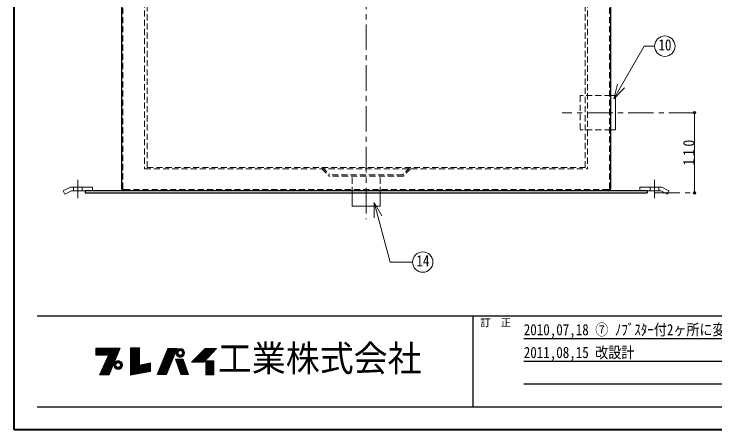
# Model space of a CAD drawing. Units: millimetres at full size, sheet at 1:7; details may follow other scales. Extents: x -1486 to 1349, y -951 to 1016.
# Drawn here: x -1486 to -525, y -951 to -380 of the extents above; entities that cross this region are included whole.
import ezdxf
from ezdxf.enums import TextEntityAlignment as Align

# ---------------------------------------------------------------- set-up
doc = ezdxf.new("R2010")
doc.units = ezdxf.units.MM
doc.header["$LTSCALE"] = 7
doc.header["$PDMODE"] = 32
doc.header["$PDSIZE"] = 3.5
doc.linetypes.add('CHAIN1', pattern=[8, 5, -1, 1, -1])
doc.linetypes.add('DASHED1', pattern=[1.8, 1.2, -0.6])
doc.layers.add('0-0', color=7, linetype='Continuous', lineweight=18)
doc.styles.add('ＭＳ ゴシック', font='')
doc.styles.get('ＭＳ ゴシック').set_extended_font_data('MS Gothic')

msp = doc.modelspace()

# ---------------------------------------------------------------- linework, layer by layer
at = {"layer": '0-0', "color": 1, "lineweight": 40}
for p, q in [((-1485.961, -950.661), (-1485.961, 1016.339)), ((1349.039, -950.661), (-1485.961, -950.661))]:
    msp.add_line(p, q, dxfattribs=at)
at = {"layer": '0-0', "color": 4, "linetype": 'CHAIN1', "lineweight": 9}
for p, q in [((-1003.461, 109.339), (-1003.461, -661.661)), ((-553.461, -515.661), (-734.961, -515.661)), ((-1398.461, -607.661), (-1398.461, -632.661)), ((-608.461, -607.661), (-608.461, -632.661)), ((-608.461, -625.661), (-553.461, -625.661))]:
    msp.add_line(p, q, dxfattribs=at)
at = {"layer": '0-0', "linetype": 'DASHED1'}
for p, q in [((-1336.961, -619.661), (-1336.961, 51.339)), ((-1306.961, 52.839), (-1306.961, -592.661)), ((-1303.461, -590.661), (-1303.461, 54.339)), ((-703.461, -590.661), (-703.461, 54.339)), ((-699.961, 52.839), (-699.961, -592.661)), ((-669.961, -619.661), (-669.961, 51.339)), ((-1306.961, -592.661), (-699.961, -592.661)), ((-1303.461, -590.661), (-703.461, -590.661)), ((-671.461, -621.161), (-1335.461, -621.161)), ((-1318.461, -621.161), (-1318.461, -622.661)), ((-688.461, -621.161), (-688.461, -622.661))]:
    msp.add_line(p, q, dxfattribs=at)
at = {"layer": '0-0', "color": 5, "lineweight": 25}
for p, q in [((-1338.461, 14.339), (-1338.461, -619.661)), ((-668.461, 14.339), (-668.461, -619.661)), ((-618.461, -622.661), (-1388.461, -622.661)), ((-1388.461, -622.661), (-1388.461, -625.661)), ((-618.461, -622.661), (-618.461, -625.661)), ((-1388.461, -625.661), (-618.461, -625.661))]:
    msp.add_line(p, q, dxfattribs=at)
at = {"layer": '0-0'}
for p, q in [((-664.245, -496.636), (-658.809, -476.352)), ((-664.245, -496.636), (-649.395, -481.787)), ((-661.961, -492.161), (-668.461, -492.161)), ((-661.961, -492.161), (-661.961, -539.161)), ((-661.961, -539.161), (-668.461, -539.161)), ((-1409.517, -618.189), (-1418.461, -622.661)), ((-1418.461, -622.661), (-1416.225, -627.133)), ((-1408.336, -623.189), (-1416.225, -627.133)), ((-1407.281, -617.661), (-1378.461, -617.661)), ((-1406.1, -622.661), (-1388.461, -622.661)), ((-1378.461, -617.661), (-1378.461, -622.661)), ((-628.461, -617.661), (-628.461, -622.661)), ((-599.641, -617.661), (-628.461, -617.661)), ((-600.822, -622.661), (-618.461, -622.661)), ((-598.585, -623.189), (-590.697, -627.133)), ((-597.405, -618.189), (-588.461, -622.661)), ((-588.461, -622.661), (-590.697, -627.133)), ((-1022.461, -643.661), (-1022.461, -625.661)), ((-984.461, -643.661), (-984.461, -625.661)), ((-992.364, -638.669), (-981.864, -656.855)), ((-992.364, -638.669), (-992.364, -659.669)), ((-984.461, -643.661), (-1022.461, -643.661)), ((-1373.661, -838.8), (-1340.474, -838.8)), ((-1373.661, -839.094), (-1340.596, -839.094)), ((-1373.661, -839.535), (-1340.778, -839.535)), ((-1373.661, -839.976), (-1340.961, -839.976)), ((-1373.661, -840.417), (-1341.143, -840.417)), ((-1373.661, -841.005), (-1341.386, -841.005)), ((-1341.569, -841.446), (-1373.661, -841.446)), ((-1373.661, -841.887), (-1341.751, -841.887)), ((-1373.661, -842.328), (-1341.934, -842.328)), ((-1373.661, -842.769), (-1342.116, -842.769)), ((-1373.661, -843.21), (-1342.299, -843.21)), ((-1373.661, -843.504), (-1342.42, -843.504)), ((-1373.661, -844.092), (-1342.663, -844.092)), ((-1373.661, -844.533), (-1342.846, -844.533)), ((-1373.661, -844.974), (-1343.028, -844.974)), ((-1355.433, -874.962), (-1340.292, -838.359)), ((-1326.327, -838.212), (-1326.327, -875.403)), ((-1314.126, -838.212), (-1326.327, -838.212)), ((-1326.327, -838.8), (-1314.126, -838.8)), ((-1326.327, -839.094), (-1314.126, -839.094)), ((-1326.327, -839.535), (-1314.126, -839.535)), ((-1326.327, -839.976), (-1314.126, -839.976)), ((-1326.327, -840.417), (-1314.126, -840.417)), ((-1326.327, -841.005), (-1314.126, -841.005)), ((-1326.327, -841.446), (-1314.126, -841.446)), ((-1326.327, -841.887), (-1314.126, -841.887)), ((-1326.327, -842.328), (-1314.126, -842.328)), ((-1326.327, -842.769), (-1314.126, -842.769)), ((-1326.327, -843.21), (-1314.126, -843.21)), ((-1326.327, -843.504), (-1314.126, -843.504)), ((-1326.327, -844.092), (-1314.126, -844.092)), ((-1326.327, -844.533), (-1314.126, -844.533)), ((-1326.327, -844.974), (-1314.126, -844.974)), ((-1275.024, -838.947), (-1289.724, -874.668)), ((-1277.504, -844.974), (-1264.887, -844.974)), ((-1277.323, -844.533), (-1264.704, -844.533)), ((-1277.229, -874.668), (-1262.382, -838.947)), ((-1277.141, -844.092), (-1264.52, -844.092)), ((-1276.899, -843.504), (-1264.276, -843.504)), ((-1276.778, -843.21), (-1264.154, -843.21)), ((-1276.597, -842.769), (-1263.97, -842.769)), ((-1276.415, -842.328), (-1263.787, -842.328)), ((-1276.234, -841.887), (-1263.604, -841.887)), ((-1276.052, -841.446), (-1263.421, -841.446)), ((-1275.871, -841.005), (-1263.237, -841.005)), ((-1275.629, -840.417), (-1262.993, -840.417)), ((-1275.447, -839.976), (-1262.823, -839.976)), ((-1275.266, -839.535), (-1262.626, -839.535)), ((-1275.024, -838.947), (-1262.382, -838.947)), ((-1264.069, -844.974), (-1261.269, -844.974)), ((-1264.04, -844.386), (-1261.214, -844.386)), ((-1263.92, -843.651), (-1260.978, -843.651)), ((-1263.645, -842.769), (-1260.368, -842.769)), ((-1263.373, -842.181), (-1259.575, -842.181)), ((-1262.91, -841.446), (-1253.328, -841.446)), ((-1262.416, -840.858), (-1253.822, -840.858)), ((-1261.564, -840.123), (-1254.674, -840.123)), ((-1260.531, -839.535), (-1255.706, -839.535)), ((-1252.865, -842.181), (-1256.662, -842.181)), ((-1252.593, -842.769), (-1255.869, -842.769)), ((-1252.318, -843.651), (-1255.26, -843.651)), ((-1252.198, -844.386), (-1255.024, -844.386)), ((-1254.969, -844.974), (-1252.169, -844.974)), ((-1230.189, -844.974), (-1214.176, -844.974)), ((-1229.748, -844.533), (-1213.725, -844.533)), ((-1229.307, -844.092), (-1213.357, -844.092)), ((-1228.719, -843.504), (-1212.811, -843.504)), ((-1228.425, -843.21), (-1212.538, -843.21)), ((-1227.984, -842.769), (-1212.129, -842.769)), ((-1227.543, -842.328), (-1211.719, -842.328)), ((-1227.102, -841.887), (-1211.31, -841.887)), ((-1226.661, -841.446), (-1210.9, -841.446)), ((-1226.22, -841.005), (-1210.491, -841.005)), ((-1225.779, -857.469), (-1208.58, -838.947)), ((-1225.632, -840.417), (-1209.945, -840.417)), ((-1225.191, -839.976), (-1209.535, -839.976)), ((-1224.75, -839.535), (-1209.126, -839.535)), ((-1373.661, -845.415), (-1343.211, -845.415)), ((-1373.661, -845.856), (-1343.393, -845.856)), ((-1373.661, -846.297), (-1343.575, -846.297)), ((-1373.661, -846.738), (-1343.758, -846.738)), ((-1373.661, -847.179), (-1343.94, -847.179)), ((-1373.661, -847.62), (-1344.123, -847.62)), ((-1356.609, -848.208), (-1373.661, -848.208)), ((-1368.957, -874.962), (-1356.609, -848.208)), ((-1347.042, -854.676), (-1359.594, -854.676)), ((-1359.255, -853.941), (-1346.737, -853.941)), ((-1346.494, -853.353), (-1358.984, -853.353)), ((-1346.251, -852.765), (-1358.667, -852.765)), ((-1358.373, -852.03), (-1345.947, -852.03)), ((-1345.704, -851.442), (-1358.102, -851.442)), ((-1345.4, -850.707), (-1357.762, -850.707)), ((-1345.217, -850.266), (-1357.559, -850.266)), ((-1344.974, -849.678), (-1357.287, -849.678)), ((-1344.792, -849.237), (-1357.084, -849.237)), ((-1344.548, -848.649), (-1356.812, -848.649)), ((-1344.366, -848.208), (-1356.609, -848.208)), ((-1326.327, -845.415), (-1314.126, -845.415)), ((-1326.327, -845.856), (-1314.126, -845.856)), ((-1326.327, -846.297), (-1314.126, -846.297)), ((-1326.327, -846.738), (-1314.126, -846.738)), ((-1326.327, -847.179), (-1314.126, -847.179)), ((-1326.327, -847.62), (-1314.126, -847.62)), ((-1326.327, -848.208), (-1314.126, -848.208)), ((-1326.327, -848.649), (-1314.126, -848.649)), ((-1326.327, -849.237), (-1314.126, -849.237)), ((-1326.327, -849.678), (-1314.126, -849.678)), ((-1326.327, -850.266), (-1314.126, -850.266)), ((-1326.327, -850.707), (-1314.126, -850.707)), ((-1326.327, -851.442), (-1314.126, -851.442)), ((-1326.327, -852.03), (-1314.126, -852.03)), ((-1326.327, -852.765), (-1314.126, -852.765)), ((-1326.327, -853.353), (-1314.126, -853.353)), ((-1326.327, -853.941), (-1314.126, -853.941)), ((-1326.327, -854.676), (-1314.126, -854.676)), ((-1281.492, -854.676), (-1268.919, -854.676)), ((-1281.198, -853.941), (-1268.614, -853.941)), ((-1280.952, -853.353), (-1268.37, -853.353)), ((-1280.71, -852.765), (-1268.125, -852.765)), ((-1280.408, -852.03), (-1267.82, -852.03)), ((-1280.166, -851.442), (-1267.575, -851.442)), ((-1279.863, -850.707), (-1267.27, -850.707)), ((-1279.682, -850.266), (-1267.087, -850.266)), ((-1279.44, -849.678), (-1266.842, -849.678)), ((-1279.258, -849.237), (-1266.659, -849.237)), ((-1279.016, -848.649), (-1266.414, -848.649)), ((-1278.835, -848.208), (-1266.231, -848.208)), ((-1278.593, -847.62), (-1265.987, -847.62)), ((-1278.412, -847.179), (-1265.803, -847.179)), ((-1278.23, -846.738), (-1265.62, -846.738)), ((-1278.049, -846.297), (-1265.437, -846.297)), ((-1277.867, -845.856), (-1265.254, -845.856)), ((-1277.67, -845.415), (-1265.07, -845.415)), ((-1264.536, -853.941), (-1254.243, -853.941)), ((-1264.28, -854.676), (-1253.972, -854.676)), ((-1264.023, -845.709), (-1261.182, -845.709)), ((-1263.884, -846.444), (-1260.905, -846.444)), ((-1263.645, -847.179), (-1260.368, -847.179)), ((-1263.292, -847.914), (-1259.25, -847.914)), ((-1262.798, -848.649), (-1253.439, -848.649)), ((-1262.27, -849.237), (-1253.968, -849.237)), ((-1261.107, -850.119), (-1255.13, -850.119)), ((-1259.711, -850.707), (-1256.527, -850.707)), ((-1252.946, -847.914), (-1256.988, -847.914)), ((-1252.593, -847.179), (-1255.869, -847.179)), ((-1252.353, -846.444), (-1255.333, -846.444)), ((-1252.214, -845.709), (-1255.056, -845.709)), ((-1246.653, -874.521), (-1254.297, -853.794)), ((-1239.891, -854.676), (-1223.185, -854.676)), ((-1239.156, -853.941), (-1222.503, -853.941)), ((-1238.568, -853.353), (-1221.957, -853.353)), ((-1237.98, -852.765), (-1221.411, -852.765)), ((-1237.245, -852.03), (-1220.728, -852.03)), ((-1236.657, -851.442), (-1220.182, -851.442)), ((-1235.922, -850.707), (-1219.5, -850.707)), ((-1235.481, -850.266), (-1219.09, -850.266)), ((-1234.893, -849.678), (-1218.544, -849.678)), ((-1234.452, -849.237), (-1218.135, -849.237)), ((-1233.864, -848.649), (-1217.589, -848.649)), ((-1233.423, -848.208), (-1217.179, -848.208)), ((-1232.835, -847.62), (-1216.633, -847.62)), ((-1232.394, -847.179), (-1216.224, -847.179)), ((-1231.953, -846.738), (-1215.814, -846.738)), ((-1231.512, -846.297), (-1215.405, -846.297)), ((-1231.071, -845.856), (-1214.995, -845.856)), ((-1230.63, -845.415), (-1214.586, -845.415)), ((-1350.812, -863.79), (-1363.801, -863.79)), ((-1350.447, -862.908), (-1363.371, -862.908)), ((-1350.203, -862.32), (-1363.122, -862.32)), ((-1349.899, -861.585), (-1362.783, -861.585)), ((-1362.512, -860.997), (-1349.656, -860.997)), ((-1349.352, -860.262), (-1362.172, -860.262)), ((-1348.987, -859.38), (-1361.765, -859.38)), ((-1348.683, -858.645), (-1361.426, -858.645)), ((-1348.44, -858.057), (-1361.155, -858.057)), ((-1348.136, -857.322), (-1360.815, -857.322)), ((-1360.544, -856.734), (-1347.893, -856.734)), ((-1347.589, -855.999), (-1360.205, -855.999)), ((-1347.285, -855.264), (-1359.866, -855.264)), ((-1349.329, -861.585), (-1346.529, -861.585)), ((-1349.3, -860.997), (-1346.474, -860.997)), ((-1349.283, -862.32), (-1346.442, -862.32)), ((-1349.18, -860.262), (-1346.238, -860.262)), ((-1349.18, -862.908), (-1346.238, -862.908)), ((-1348.905, -859.38), (-1345.628, -859.38)), ((-1348.905, -863.79), (-1345.628, -863.79)), ((-1348.552, -858.645), (-1344.51, -858.645)), ((-1348.17, -858.057), (-1338.588, -858.057)), ((-1347.53, -857.322), (-1339.228, -857.322)), ((-1346.824, -856.734), (-1339.934, -856.734)), ((-1345.428, -855.999), (-1341.33, -855.999)), ((-1338.206, -858.645), (-1342.248, -858.645)), ((-1337.853, -859.38), (-1341.129, -859.38)), ((-1337.853, -863.79), (-1341.129, -863.79)), ((-1337.578, -860.262), (-1340.52, -860.262)), ((-1337.578, -862.908), (-1340.52, -862.908)), ((-1337.474, -862.32), (-1340.316, -862.32)), ((-1337.458, -860.997), (-1340.284, -860.997)), ((-1340.229, -861.585), (-1337.429, -861.585)), ((-1326.327, -855.264), (-1314.126, -855.264)), ((-1326.327, -855.999), (-1314.126, -855.999)), ((-1326.327, -856.734), (-1314.126, -856.734)), ((-1326.327, -857.322), (-1314.126, -857.322)), ((-1326.327, -858.057), (-1314.126, -858.057)), ((-1326.327, -858.645), (-1314.126, -858.645)), ((-1326.327, -859.38), (-1314.126, -859.38)), ((-1326.327, -860.262), (-1314.126, -860.262)), ((-1326.327, -860.997), (-1314.126, -860.997)), ((-1326.327, -861.585), (-1314.126, -861.585)), ((-1326.327, -862.32), (-1298.985, -862.32)), ((-1326.327, -862.908), (-1298.985, -862.908)), ((-1326.327, -863.79), (-1298.985, -863.79)), ((-1298.985, -861.585), (-1312.809, -861.585)), ((-1298.985, -860.997), (-1310.176, -860.997)), ((-1298.985, -860.262), (-1306.885, -860.262)), ((-1298.985, -859.38), (-1302.935, -859.38)), ((-1285.247, -863.79), (-1272.708, -863.79)), ((-1284.884, -862.908), (-1272.341, -862.908)), ((-1284.642, -862.32), (-1272.097, -862.32)), ((-1284.34, -861.585), (-1271.79, -861.585)), ((-1284.098, -860.997), (-1271.547, -860.997)), ((-1283.796, -860.262), (-1271.241, -860.262)), ((-1283.433, -859.38), (-1270.875, -859.38)), ((-1283.13, -858.645), (-1270.569, -858.645)), ((-1282.888, -858.057), (-1270.325, -858.057)), ((-1282.586, -857.322), (-1270.019, -857.322)), ((-1282.344, -856.734), (-1269.775, -856.734)), ((-1282.041, -855.999), (-1269.469, -855.999)), ((-1281.739, -855.264), (-1269.164, -855.264)), ((-1264.076, -855.264), (-1253.755, -855.264)), ((-1263.821, -855.999), (-1253.484, -855.999)), ((-1263.565, -856.734), (-1253.213, -856.734)), ((-1263.361, -857.322), (-1252.996, -857.322)), ((-1263.105, -858.057), (-1252.725, -858.057)), ((-1262.901, -858.645), (-1252.508, -858.645)), ((-1262.646, -859.38), (-1252.237, -859.38)), ((-1262.339, -860.262), (-1251.912, -860.262)), ((-1262.084, -860.997), (-1251.64, -860.997)), ((-1261.879, -861.585), (-1251.424, -861.585)), ((-1261.624, -862.32), (-1251.153, -862.32)), ((-1261.42, -862.908), (-1250.936, -862.908)), ((-1261.113, -863.79), (-1250.61, -863.79)), ((-1242.684, -857.469), (-1225.779, -857.469)), ((-1241.949, -856.734), (-1225.096, -856.734)), ((-1241.214, -855.999), (-1224.414, -855.999)), ((-1240.479, -855.264), (-1223.731, -855.264)), ((-1223.133, -856.734), (-1211.961, -856.734)), ((-1223.133, -857.322), (-1211.961, -857.322)), ((-1223.133, -858.057), (-1211.961, -858.057)), ((-1223.133, -858.645), (-1211.961, -858.645)), ((-1223.133, -859.38), (-1211.961, -859.38)), ((-1223.133, -860.262), (-1211.961, -860.262)), ((-1223.133, -860.997), (-1211.961, -860.997)), ((-1223.133, -861.585), (-1211.961, -861.585)), ((-1223.133, -862.32), (-1211.961, -862.32)), ((-1223.133, -862.908), (-1211.961, -862.908)), ((-1223.133, -863.79), (-1211.961, -863.79)), ((-1354.764, -873.345), (-1368.211, -873.345)), ((-1354.46, -872.61), (-1367.871, -872.61)), ((-1354.156, -871.875), (-1367.532, -871.875)), ((-1353.791, -870.993), (-1367.125, -870.993)), ((-1353.487, -870.258), (-1366.786, -870.258)), ((-1353.122, -869.376), (-1366.379, -869.376)), ((-1352.879, -868.788), (-1366.107, -868.788)), ((-1352.575, -868.053), (-1365.768, -868.053)), ((-1352.271, -867.318), (-1365.429, -867.318)), ((-1351.967, -866.583), (-1365.09, -866.583)), ((-1351.663, -865.848), (-1364.75, -865.848)), ((-1351.42, -865.26), (-1364.479, -865.26)), ((-1351.116, -864.525), (-1364.14, -864.525)), ((-1348.552, -864.525), (-1344.51, -864.525)), ((-1348.058, -865.26), (-1338.699, -865.26)), ((-1347.53, -865.848), (-1339.228, -865.848)), ((-1346.607, -866.583), (-1340.151, -866.583)), ((-1344.971, -867.318), (-1341.787, -867.318)), ((-1338.206, -864.525), (-1342.248, -864.525)), ((-1326.327, -864.525), (-1298.985, -864.525)), ((-1326.327, -865.26), (-1298.985, -865.26)), ((-1326.327, -865.848), (-1298.985, -865.848)), ((-1326.327, -866.583), (-1298.985, -866.583)), ((-1326.327, -867.318), (-1298.985, -867.318)), ((-1326.327, -868.053), (-1298.985, -868.053)), ((-1326.327, -868.788), (-1298.985, -868.788)), ((-1326.327, -869.376), (-1298.985, -869.376)), ((-1326.327, -870.258), (-1298.985, -870.258)), ((-1326.327, -870.993), (-1302.202, -870.993)), ((-1326.327, -871.875), (-1307.027, -871.875)), ((-1326.327, -872.61), (-1311.048, -872.61)), ((-1326.327, -873.345), (-1315.068, -873.345)), ((-1289.179, -873.345), (-1276.679, -873.345)), ((-1288.877, -872.61), (-1276.374, -872.61)), ((-1288.575, -871.875), (-1276.068, -871.875)), ((-1288.212, -870.993), (-1275.701, -870.993)), ((-1287.909, -870.258), (-1275.396, -870.258)), ((-1287.546, -869.376), (-1275.029, -869.376)), ((-1287.304, -868.788), (-1274.785, -868.788)), ((-1287.002, -868.053), (-1274.479, -868.053)), ((-1286.699, -867.318), (-1274.174, -867.318)), ((-1286.397, -866.583), (-1273.868, -866.583)), ((-1286.094, -865.848), (-1273.563, -865.848)), ((-1285.852, -865.26), (-1273.319, -865.26)), ((-1285.55, -864.525), (-1273.013, -864.525)), ((-1260.858, -864.525), (-1250.339, -864.525)), ((-1260.618, -865.26), (-1250.068, -865.26)), ((-1260.398, -865.848), (-1249.851, -865.848)), ((-1260.142, -866.583), (-1249.58, -866.583)), ((-1259.887, -867.318), (-1249.309, -867.318)), ((-1259.632, -868.053), (-1249.038, -868.053)), ((-1259.376, -868.788), (-1248.767, -868.788)), ((-1259.172, -869.376), (-1248.55, -869.376)), ((-1258.865, -870.258), (-1248.225, -870.258)), ((-1258.56, -870.993), (-1247.954, -870.993)), ((-1258.303, -871.875), (-1247.629, -871.875)), ((-1258.048, -872.61), (-1247.358, -872.61)), ((-1257.793, -873.345), (-1247.087, -873.345)), ((-1223.133, -864.525), (-1211.961, -864.525)), ((-1223.133, -865.26), (-1211.961, -865.26)), ((-1223.133, -865.848), (-1211.961, -865.848)), ((-1223.133, -866.583), (-1211.961, -866.583)), ((-1223.133, -867.318), (-1211.961, -867.318)), ((-1223.133, -868.053), (-1211.961, -868.053)), ((-1223.133, -868.788), (-1211.961, -868.788)), ((-1223.133, -869.376), (-1211.961, -869.376)), ((-1223.133, -870.258), (-1211.961, -870.258)), ((-1223.133, -870.993), (-1211.961, -870.993)), ((-1223.133, -871.875), (-1211.961, -871.875)), ((-1223.133, -872.61), (-1211.961, -872.61)), ((-1223.133, -873.345), (-1211.961, -873.345)), ((-1368.957, -874.962), (-1355.433, -874.962)), ((-1355.129, -874.227), (-1368.618, -874.227)), ((-1326.327, -874.227), (-1319.894, -874.227)), ((-1277.229, -874.668), (-1289.724, -874.668)), ((-1289.542, -874.227), (-1277.046, -874.227)), ((-1257.486, -874.227), (-1246.761, -874.227)), ((-1257.384, -874.521), (-1246.653, -874.521)), ((-1223.133, -874.227), (-1211.961, -874.227))]:
    msp.add_line(p, q, dxfattribs=at)
at = {"layer": '0-0', "color": 4, "linetype": 'DASHED1', "lineweight": 9}
for p, q in [((-709.961, -492.161), (-709.961, -539.161)), ((-668.461, -492.161), (-709.961, -492.161)), ((-668.461, -539.161), (-709.961, -539.161)), ((-1064.289, -592.661), (-1054.289, -602.661)), ((-1063.461, -590.661), (-1053.461, -600.661)), ((-943.461, -590.661), (-953.461, -600.661)), ((-942.632, -592.661), (-952.632, -602.661)), ((-952.632, -602.661), (-1054.289, -602.661)), ((-953.461, -600.661), (-1053.461, -600.661)), ((-1022.461, -625.661), (-1022.461, -600.661)), ((-984.461, -625.661), (-984.461, -600.661)), ((-1404.461, -617.661), (-1404.461, -622.661)), ((-1392.461, -617.661), (-1392.461, -622.661)), ((-614.461, -617.661), (-614.461, -622.661)), ((-602.461, -617.661), (-602.461, -622.661))]:
    msp.add_line(p, q, dxfattribs=at)
at = {"layer": '0-0', "color": 4, "lineweight": 9}
msp.add_line((-553.461, -515.661), (-553.461, -625.661), dxfattribs=at)
at = {"layer": '0-0', "color": 6, "lineweight": 25}
for p, q in [((-1454.461, -794.161), (1317.539, -794.161)), ((-857.461, -794.161), (-857.461, -919.161)), ((-787.461, -825.411), (-137.461, -825.411)), ((-137.461, -856.661), (-787.461, -856.661)), ((-137.461, -887.911), (-787.461, -887.911)), ((1317.539, -919.161), (-1454.461, -919.161))]:
    msp.add_line(p, q, dxfattribs=at)
at = {"layer": '0-0'}
for points in [[(-664.245, -496.636), (-622.586, -424.482), (-608.127, -424.482)], [(-992.364, -638.669), (-970.439, -720.497), (-939.849, -720.497)], [(-1373.661, -848.208), (-1373.661, -838.359), (-1340.292, -838.359)], [(-1326.327, -875.403), (-1298.985, -870.405), (-1298.985, -858.498), (-1314.126, -861.879), (-1314.126, -838.212)], [(-1242.684, -857.469), (-1224.162, -838.947), (-1208.58, -838.947)], [(-1257.384, -874.521), (-1264.587, -853.794), (-1254.297, -853.794)]]:
    msp.add_lwpolyline(points, dxfattribs=at)
msp.add_lwpolyline([(-1223.133, -855.999), (-1223.133, -874.962), (-1211.961, -874.962), (-1211.961, -855.999)], close=True, dxfattribs=at)
for centre, radius in [((-594.127, -424.482), 14), ((-925.849, -720.497), 14), ((-1258.119, -844.974), 5.95), ((-1258.119, -844.974), 3.15), ((-1343.379, -861.585), 5.95), ((-1343.379, -861.585), 3.15)]:
    msp.add_circle(centre, radius, dxfattribs=at)
for centre, start, end in [((-1407.281, -622.661), 90, 116.56505), ((-1406.1, -627.661), 90, 116.56505), ((-600.822, -627.661), 63.43495, 90), ((-599.641, -622.661), 63.43495, 90)]:
    msp.add_arc(centre, 5, start, end, dxfattribs=at)
at = {"layer": '0-0', "color": 5, "lineweight": 25}
for centre, start, end in [((-1335.461, -619.661), 180, 270), ((-671.461, -619.661), 270, 0)]:
    msp.add_arc(centre, 3, start, end, dxfattribs=at)
at = {"layer": '0-0', "linetype": 'DASHED1'}
for centre, start, end in [((-1335.461, -619.661), 180, 270), ((-671.461, -619.661), 270, 0)]:
    msp.add_arc(centre, 1.5, start, end, dxfattribs=at)
at = {"layer": '0-0', "color": 4}
for p in [(-553.461, -515.661), (-553.461, -625.661)]:
    msp.add_point(p, dxfattribs=at)

# ---------------------------------------------------------------- texts
at = {"layer": '0-0', "style": 'ＭＳ ゴシック'}
for s, height, width, p in [('10', 15.4, 0.85, (-602.877, -434.982)), ('14', 15.4, 0.85, (-934.599, -730.997)), ('2010,07,18 ⑦ ﾉﾌﾞｽﾀｰ付2ヶ所に変更', 15.4, 0.85, (-787.461, -825.411)), ('工業株式会社', 35.92, 0.95, (-1206.711, -881.161)), ('2011,08,15 改設計', 15.4, 0.85, (-787.461, -856.661))]:
    msp.add_text(s, height=height, dxfattribs=dict(at, width=width)).set_placement(p, align=Align.BOTTOM_LEFT)
msp.add_text('訂\u3000正', height=10.26, dxfattribs=at).set_placement((-846.961, -811.661), align=Align.BOTTOM_LEFT)
at = {"layer": '0-0', "insert": (-553.461, -588.161), "char_height": 15.4, "attachment_point": 7, "rotation": 90, "style": 'ＭＳ ゴシック'}
msp.add_mtext('\\T1.38;\\W0.9;110', dxfattribs=at)

doc.saveas('drawing.dxf')
